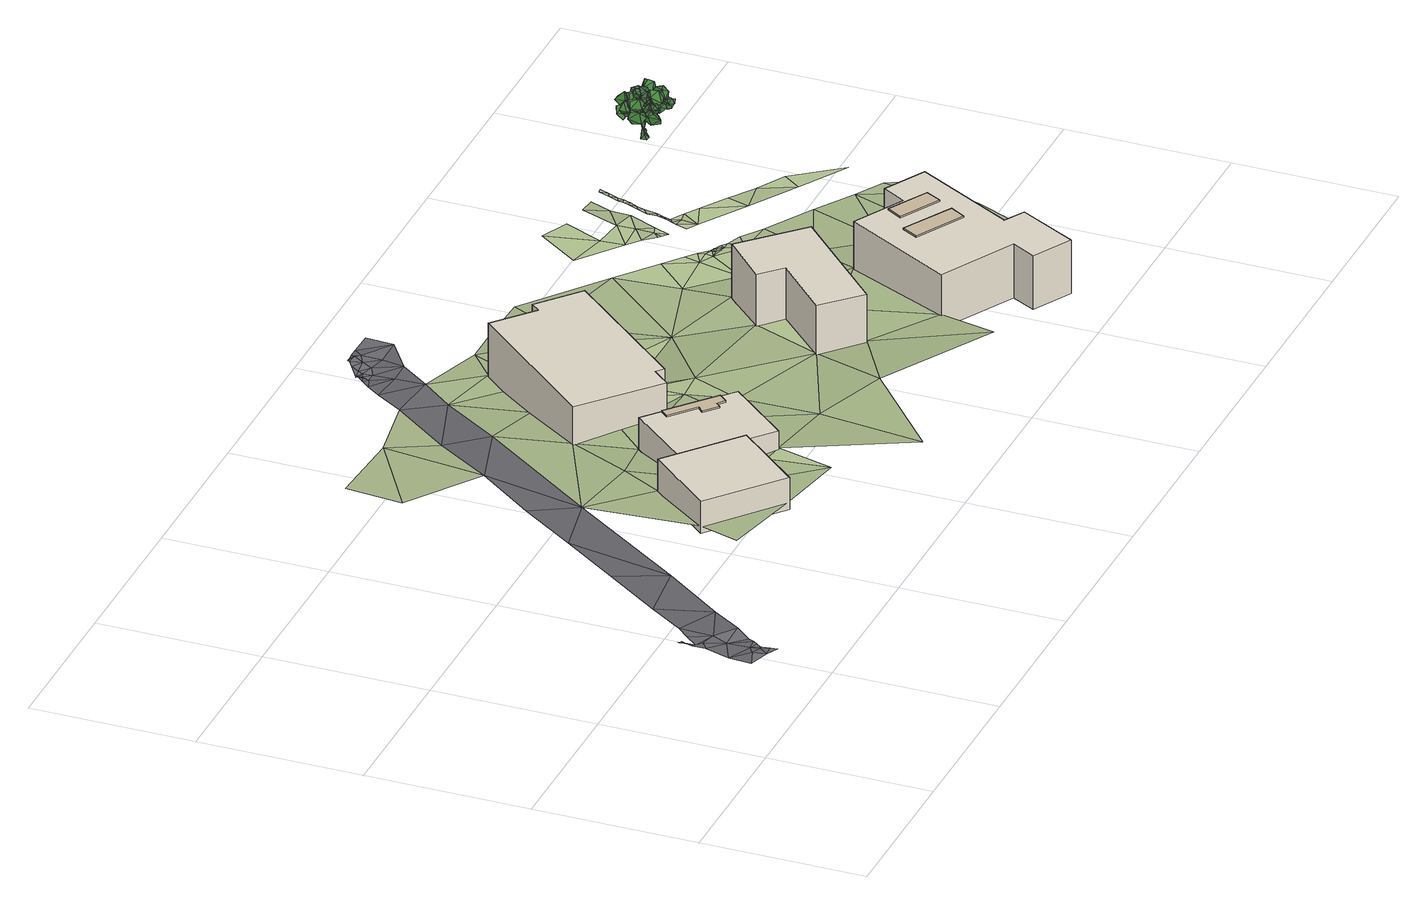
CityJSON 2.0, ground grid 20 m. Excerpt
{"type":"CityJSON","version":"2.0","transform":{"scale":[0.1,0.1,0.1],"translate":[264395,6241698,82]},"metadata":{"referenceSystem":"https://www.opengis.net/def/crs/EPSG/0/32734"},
"CityObjects":{
"building1":{"type":"Building","attributes":{"address":"13 Beatty Road University Estate Cape Town","building":"house","building:levels":1,"building_height":4.1,"roof_height":94.1,"ground_height":89.4,"plus_code":"4FRW3F62+GGM"},"geometry":[{"type":"Solid","lod":"1","boundaries":[[[[0,1,2,3]],[[1,4,5,2]],[[4,6,7,5]],[[6,0,3,7]],[[3,2,5,7]],[[6,4,1,0]]]]}]},
"building2":{"type":"Building","attributes":{"address":"11 Beatty Road University Estate Cape Town","building":"house","building:levels":1,"building_height":4.1,"roof_height":93,"ground_height":87.8,"plus_code":"4FRW3F62+HH3"},"children":["building2-1"],"geometry":[{"type":"Solid","lod":"1","boundaries":[[[[8,9,10,11]],[[9,12,13,10]],[[12,14,15,13]],[[14,8,11,15]],[[11,10,13,15]],[[14,12,9,8]]]]}]},
"building2-1":{"type":"BuildingInstallation","parents":["building2"],"geometry":[{"type":"Solid","lod":"1","boundaries":[[[[16,17,18,19]],[[17,20,21,18]],[[20,22,23,21]],[[22,24,25,23]],[[24,26,27,25]],[[26,28,29,27]],[[28,30,31,29]],[[30,16,19,31]],[[19,18,21,23,25,27,29,31]],[[30,28,26,24,22,20,17,16]]]]}]},
"building3":{"type":"Building","attributes":{"address":"20 Rhodes Avenue University Estate Cape Town","building":"house","building:levels":2,"building_height":6.9,"roof_height":92.8,"ground_height":85.2,"plus_code":"4FRW3F62+JJF"},"geometry":[{"type":"Solid","lod":"1","boundaries":[[[[32,33,34,35]],[[33,36,37,34]],[[36,38,39,37]],[[38,40,41,39]],[[40,42,43,41]],[[42,44,45,43]],[[44,46,47,45]],[[46,32,35,47]],[[35,34,37,39,41,43,45,47]],[[46,44,42,40,38,36,33,32]]]]}]},
"building4":{"type":"Building","attributes":{"address":"30 Rhodes Avenue University Estate Cape Town","building":"house","building:levels":2,"building_height":6.9,"roof_height":92.6,"ground_height":84.9,"plus_code":"4FRW3F62+HP4"},"geometry":[{"type":"Solid","lod":"1","boundaries":[[[[48,49,50,51]],[[49,52,53,50]],[[52,54,55,53]],[[54,56,57,55]],[[56,58,59,57]],[[58,48,51,59]],[[51,50,53,55,57,59]],[[58,56,54,52,49,48]]]]}]},
"building5":{"type":"Building","attributes":{"address":"32 Rhodes Avenue University Estate Cape Town","building":"house","building:levels":2,"building_height":6.9,"roof_height":92.8,"ground_height":84.8,"plus_code":"4FRW3F62+GQG"},"children":["building5-1","building5-2"],"geometry":[{"type":"Solid","lod":"1","boundaries":[[[[60,61,62,63]],[[61,64,65,62]],[[64,66,67,65]],[[66,68,69,67]],[[68,70,71,69]],[[70,72,73,71]],[[72,74,75,73]],[[74,76,77,75]],[[76,78,79,77]],[[78,60,63,79]],[[63,62,65,67,69,71,73,75,77,79]],[[78,76,74,72,70,68,66,64,61,60]]]]}]},
"building5-1":{"type":"BuildingInstallation","parents":["building5"],"geometry":[{"type":"Solid","lod":"1","boundaries":[[[[80,81,82,83]],[[81,84,85,82]],[[84,86,87,85]],[[86,80,83,87]],[[83,82,85,87]],[[86,84,81,80]]]]}]},
"building5-2":{"type":"BuildingInstallation","parents":["building5"],"geometry":[{"type":"Solid","lod":"1","boundaries":[[[[88,89,90,91]],[[89,92,93,90]],[[92,94,95,93]],[[94,88,91,95]],[[91,90,93,95]],[[94,92,89,88]]]]}]},
"tree1":{"type":"SolitaryVegetationObject","attributes":{"type":"broadleaf","group":"standard","width":0.9,"height":2.3,"footprint":[264516.14,6241760.47],"ground_height":82.63},"geometry":[{"type":"MultiSurface","lod":"2","boundaries":[[[96,97,98]],[[99,100,101]],[[96,102,103]],[[104,105,102]],[[105,106,107]],[[99,108,109]],[[98,104,96]],[[110,111,104]],[[111,112,106]],[[113,114,115]],[[98,116,110]],[[116,117,110]],[[118,112,117]],[[119,120,121]],[[103,116,97]],[[118,122,105]],[[105,119,118]],[[107,123,119]],[[124,125,126]],[[121,127,128]],[[129,130,131]],[[101,132,133]],[[134,135,136]],[[130,137,131]],[[124,134,130]],[[127,137,125]],[[137,138,125]],[[125,135,126]],[[137,136,139]],[[136,140,139]],[[135,141,136]],[[142,143,144]],[[107,142,145]],[[107,108,99]],[[106,109,142]],[[146,147,148]],[[145,144,149]],[[108,149,146]],[[108,143,109]],[[146,150,143]],[[143,151,144]],[[149,151,147]],[[147,152,153]],[[147,153,148]],[[148,152,150]],[[154,155,156]],[[115,157,158]],[[159,157,154]],[[113,154,160]],[[106,113,128]],[[106,158,159]],[[112,115,158]],[[128,115,121]],[[156,161,162]],[[160,163,114]],[[114,155,157]],[[160,156,164]],[[162,165,166]],[[164,167,163]],[[155,167,161]],[[156,168,164]],[[165,169,166]],[[168,170,167]],[[167,165,161]],[[168,166,169]],[[171,172,173]],[[118,173,172]],[[105,171,102]],[[116,171,173]],[[174,175,176]],[[129,177,178]],[[129,124,130]],[[179,128,127]],[[129,132,180]],[[178,174,176]],[[123,133,174]],[[181,182,183]],[[174,184,185]],[[176,181,132]],[[133,181,184]],[[181,186,184]],[[185,186,182]],[[178,120,123]],[[178,177,120]],[[177,121,120]],[[101,179,180]],[[101,100,179]],[[100,128,179]],[[96,103,97]],[[96,104,102]],[[104,111,105]],[[105,111,106]],[[109,128,100]],[[100,99,109]],[[98,110,104]],[[110,117,111]],[[111,117,112]],[[113,160,114]],[[98,97,116]],[[116,118,117]],[[118,119,112]],[[121,112,119]],[[119,123,120]],[[103,102,116]],[[118,172,122]],[[105,107,119]],[[107,99,123]],[[124,127,125]],[[121,131,127]],[[131,121,177]],[[177,129,131]],[[133,99,101]],[[101,180,132]],[[134,126,135]],[[130,134,137]],[[124,126,134]],[[127,131,137]],[[135,138,140]],[[137,139,138]],[[125,138,135]],[[137,134,136]],[[136,141,140]],[[135,140,141]],[[138,139,140]],[[142,109,143]],[[107,106,142]],[[107,145,108]],[[106,128,109]],[[146,149,147]],[[145,142,144]],[[108,145,149]],[[108,146,143]],[[151,150,152]],[[146,148,150]],[[143,150,151]],[[149,144,151]],[[147,151,152]],[[148,153,152]],[[154,157,155]],[[115,114,157]],[[159,158,157]],[[113,159,154]],[[106,159,113]],[[106,112,158]],[[112,121,115]],[[128,113,115]],[[156,155,161]],[[160,164,163]],[[114,163,155]],[[160,154,156]],[[162,161,165]],[[164,168,167]],[[155,163,167]],[[156,162,168]],[[165,170,169]],[[168,169,170]],[[167,170,165]],[[168,162,166]],[[171,122,172]],[[118,116,173]],[[105,122,171]],[[116,102,171]],[[174,185,175]],[[129,180,124]],[[124,180,127]],[[180,179,127]],[[129,176,132]],[[176,129,178]],[[178,123,174]],[[123,99,133]],[[181,175,182]],[[174,133,184]],[[176,175,181]],[[133,132,181]],[[182,186,183]],[[181,183,186]],[[175,185,182]],[[185,184,186]],[[187,188,189]],[[190,191,192]],[[193,194,195]],[[187,189,195]],[[196,197,198]],[[199,200,201]],[[202,203,204]],[[196,198,204]],[[205,206,207]],[[208,209,210]],[[211,212,213]],[[205,207,213]],[[214,215,216]],[[217,218,219]],[[220,221,222]],[[214,216,222]],[[223,224,225]],[[226,227,228]],[[229,230,231]],[[223,225,231]],[[232,233,234]],[[235,236,237]],[[238,239,240]],[[232,234,240]],[[241,242,243]],[[244,245,246]],[[247,248,249]],[[241,243,249]],[[250,251,252]],[[253,254,255]],[[256,257,258]],[[250,252,258]],[[259,260,261]],[[262,263,264]],[[265,266,267]],[[259,261,267]],[[268,269,270]],[[271,272,273]],[[274,275,276]],[[268,270,276]],[[277,278,279]],[[280,281,282]],[[283,284,285]],[[277,279,285]],[[286,287,288]],[[289,290,291]],[[292,293,294]],[[286,288,294]],[[295,296,297]],[[298,299,300]],[[301,302,303]],[[295,297,303]],[[304,305,306]],[[307,308,309]],[[310,311,312]],[[304,306,312]],[[313,314,315]],[[316,317,318]],[[319,320,321]],[[313,315,321]],[[322,323,324]],[[325,326,327]],[[328,329,330]],[[322,324,330]],[[331,332,333]],[[334,335,336]],[[337,338,339]],[[331,333,339]],[[340,341,342]],[[343,344,345]],[[346,347,348]],[[340,342,348]],[[349,350,351]],[[352,353,354]],[[355,356,357]],[[349,351,357]],[[358,359,360]],[[361,362,363]],[[364,365,366]],[[358,360,366]],[[367,368,369]],[[370,371,372]],[[373,374,375]],[[367,369,375]],[[376,377,378]],[[379,380,381]],[[382,383,384]],[[376,378,384]],[[385,386,387]],[[388,389,390]],[[391,392,393]],[[385,387,393]],[[394,395,396]],[[397,398,399]],[[400,401,402]],[[394,396,402]],[[403,404,405]],[[406,407,408]],[[409,410,411]],[[403,405,411]],[[412,413,414]],[[415,416,417]],[[418,419,420]],[[412,414,420]],[[421,422,423]],[[424,425,426]],[[427,428,429]],[[421,423,429]],[[430,431,432]],[[433,434,435]],[[436,437,438]],[[430,432,438]],[[439,440,441]],[[442,443,444]],[[445,446,447]],[[439,441,447]],[[448,449,450]],[[451,452,453]],[[454,455,456]],[[448,450,456]],[[457,458,459]],[[460,461,462]],[[463,464,465]],[[457,459,465]],[[466,467,468]],[[469,470,471]],[[472,473,474]],[[466,468,474]],[[475,476,477]],[[478,479,480]],[[481,482,483]],[[475,477,483]],[[484,485,486]],[[244,487,488]],[[489,490,491]],[[484,486,491]],[[492,493,494]],[[495,496,497]],[[498,499,500]],[[492,494,500]],[[501,502,503]],[[504,505,506]],[[507,508,509]],[[501,503,509]],[[509,506,507]],[[509,503,506]],[[503,504,506]],[[509,502,501]],[[509,508,502]],[[508,510,502]],[[506,508,507]],[[506,505,508]],[[505,510,508]],[[503,505,504]],[[503,502,505]],[[502,510,505]],[[500,497,498]],[[500,494,497]],[[494,495,497]],[[500,493,492]],[[500,499,493]],[[499,511,493]],[[497,499,498]],[[497,496,499]],[[496,511,499]],[[494,496,495]],[[494,493,496]],[[493,511,496]],[[491,488,489]],[[491,486,488]],[[486,244,488]],[[491,485,484]],[[491,490,485]],[[490,512,485]],[[488,490,489]],[[488,487,490]],[[487,512,490]],[[486,487,244]],[[486,485,487]],[[485,512,487]],[[483,480,481]],[[483,477,480]],[[477,478,480]],[[483,476,475]],[[483,482,476]],[[482,513,476]],[[480,482,481]],[[480,479,482]],[[479,513,482]],[[477,479,478]],[[477,476,479]],[[476,513,479]],[[474,471,472]],[[474,468,471]],[[468,469,471]],[[474,467,466]],[[474,473,467]],[[473,514,467]],[[471,473,472]],[[471,470,473]],[[470,514,473]],[[468,470,469]],[[468,467,470]],[[467,514,470]],[[465,462,463]],[[465,459,462]],[[459,460,462]],[[465,458,457]],[[465,464,458]],[[464,515,458]],[[462,464,463]],[[462,461,464]],[[461,515,464]],[[459,461,460]],[[459,458,461]],[[458,515,461]],[[456,453,454]],[[456,450,453]],[[450,451,453]],[[456,449,448]],[[456,455,449]],[[455,516,449]],[[453,455,454]],[[453,452,455]],[[452,516,455]],[[450,452,451]],[[450,449,452]],[[449,516,452]],[[447,444,445]],[[447,441,444]],[[441,442,444]],[[447,440,439]],[[447,446,440]],[[446,517,440]],[[444,446,445]],[[444,443,446]],[[443,517,446]],[[441,443,442]],[[441,440,443]],[[440,517,443]],[[438,435,436]],[[438,432,435]],[[432,433,435]],[[438,431,430]],[[438,437,431]],[[437,518,431]],[[435,437,436]],[[435,434,437]],[[434,518,437]],[[432,434,433]],[[432,431,434]],[[431,518,434]],[[429,426,427]],[[429,423,426]],[[423,424,426]],[[429,422,421]],[[429,428,422]],[[428,519,422]],[[426,428,427]],[[426,425,428]],[[425,519,428]],[[423,425,424]],[[423,422,425]],[[422,519,425]],[[420,417,418]],[[420,414,417]],[[414,415,417]],[[420,413,412]],[[420,419,413]],[[419,520,413]],[[417,419,418]],[[417,416,419]],[[416,520,419]],[[414,416,415]],[[414,413,416]],[[413,520,416]],[[411,408,409]],[[411,405,408]],[[405,406,408]],[[411,404,403]],[[411,410,404]],[[410,521,404]],[[408,410,409]],[[408,407,410]],[[407,521,410]],[[405,407,406]],[[405,404,407]],[[404,521,407]],[[402,399,400]],[[402,396,399]],[[396,397,399]],[[402,395,394]],[[402,401,395]],[[401,522,395]],[[399,401,400]],[[399,398,401]],[[398,522,401]],[[396,398,397]],[[396,395,398]],[[395,522,398]],[[393,390,391]],[[393,387,390]],[[387,388,390]],[[393,386,385]],[[393,392,386]],[[392,523,386]],[[390,392,391]],[[390,389,392]],[[389,523,392]],[[387,389,388]],[[387,386,389]],[[386,523,389]],[[384,381,382]],[[384,378,381]],[[378,379,381]],[[384,377,376]],[[384,383,377]],[[383,524,377]],[[381,383,382]],[[381,380,383]],[[380,524,383]],[[378,380,379]],[[378,377,380]],[[377,524,380]],[[375,372,373]],[[375,369,372]],[[369,370,372]],[[375,368,367]],[[375,374,368]],[[374,525,368]],[[372,374,373]],[[372,371,374]],[[371,525,374]],[[369,371,370]],[[369,368,371]],[[368,525,371]],[[366,363,364]],[[366,360,363]],[[360,361,363]],[[366,359,358]],[[366,365,359]],[[365,526,359]],[[363,365,364]],[[363,362,365]],[[362,526,365]],[[360,362,361]],[[360,359,362]],[[359,526,362]],[[357,354,355]],[[357,351,354]],[[351,352,354]],[[357,350,349]],[[357,356,350]],[[356,527,350]],[[354,356,355]],[[354,353,356]],[[353,527,356]],[[351,353,352]],[[351,350,353]],[[350,527,353]],[[348,345,346]],[[348,342,345]],[[342,343,345]],[[348,341,340]],[[348,347,341]],[[347,528,341]],[[345,347,346]],[[345,344,347]],[[344,528,347]],[[342,344,343]],[[342,341,344]],[[341,528,344]],[[339,336,337]],[[339,333,336]],[[333,334,336]],[[339,332,331]],[[339,338,332]],[[338,529,332]],[[336,338,337]],[[336,335,338]],[[335,529,338]],[[333,335,334]],[[333,332,335]],[[332,529,335]],[[330,327,328]],[[330,324,327]],[[324,325,327]],[[330,323,322]],[[330,329,323]],[[329,530,323]],[[327,329,328]],[[327,326,329]],[[326,530,329]],[[324,326,325]],[[324,323,326]],[[323,530,326]],[[321,318,319]],[[321,315,318]],[[315,316,318]],[[321,314,313]],[[321,320,314]],[[320,531,314]],[[318,320,319]],[[318,317,320]],[[317,531,320]],[[315,317,316]],[[315,314,317]],[[314,531,317]],[[312,309,310]],[[312,306,309]],[[306,307,309]],[[312,305,304]],[[312,311,305]],[[311,532,305]],[[309,311,310]],[[309,308,311]],[[308,532,311]],[[306,308,307]],[[306,305,308]],[[305,532,308]],[[303,300,301]],[[303,297,300]],[[297,298,300]],[[303,296,295]],[[303,302,296]],[[302,533,296]],[[300,302,301]],[[300,299,302]],[[299,533,302]],[[297,299,298]],[[297,296,299]],[[296,533,299]],[[294,291,292]],[[294,288,291]],[[288,289,291]],[[294,287,286]],[[294,293,287]],[[293,534,287]],[[291,293,292]],[[291,290,293]],[[290,534,293]],[[288,290,289]],[[288,287,290]],[[287,534,290]],[[285,282,283]],[[285,279,282]],[[279,280,282]],[[285,278,277]],[[285,284,278]],[[284,535,278]],[[282,284,283]],[[282,281,284]],[[281,535,284]],[[279,281,280]],[[279,278,281]],[[278,535,281]],[[276,273,274]],[[276,270,273]],[[270,271,273]],[[276,269,268]],[[276,275,269]],[[275,536,269]],[[273,275,274]],[[273,272,275]],[[272,536,275]],[[270,272,271]],[[270,269,272]],[[269,536,272]],[[267,264,265]],[[267,261,264]],[[261,262,264]],[[267,260,259]],[[267,266,260]],[[266,537,260]],[[264,266,265]],[[264,263,266]],[[263,537,266]],[[261,263,262]],[[261,260,263]],[[260,537,263]],[[258,255,256]],[[258,252,255]],[[252,253,255]],[[258,251,250]],[[258,257,251]],[[257,538,251]],[[255,257,256]],[[255,254,257]],[[254,538,257]],[[252,254,253]],[[252,251,254]],[[251,538,254]],[[249,246,247]],[[249,243,246]],[[243,244,246]],[[249,242,241]],[[249,248,242]],[[248,539,242]],[[246,248,247]],[[246,245,248]],[[245,539,248]],[[243,245,244]],[[243,242,245]],[[242,539,245]],[[240,237,238]],[[240,234,237]],[[234,235,237]],[[240,233,232]],[[240,239,233]],[[239,540,233]],[[237,239,238]],[[237,236,239]],[[236,540,239]],[[234,236,235]],[[234,233,236]],[[233,540,236]],[[231,228,229]],[[231,225,228]],[[225,226,228]],[[231,224,223]],[[231,230,224]],[[230,541,224]],[[228,230,229]],[[228,227,230]],[[227,541,230]],[[225,227,226]],[[225,224,227]],[[224,541,227]],[[222,219,220]],[[222,216,219]],[[216,217,219]],[[222,215,214]],[[222,221,215]],[[221,542,215]],[[219,221,220]],[[219,218,221]],[[218,542,221]],[[216,218,217]],[[216,215,218]],[[215,542,218]],[[213,210,211]],[[213,207,210]],[[207,208,210]],[[213,206,205]],[[213,212,206]],[[212,543,206]],[[210,212,211]],[[210,209,212]],[[209,543,212]],[[207,209,208]],[[207,206,209]],[[206,543,209]],[[204,201,202]],[[204,198,201]],[[198,199,201]],[[204,197,196]],[[204,203,197]],[[203,544,197]],[[201,203,202]],[[201,200,203]],[[200,544,203]],[[198,200,199]],[[198,197,200]],[[197,544,200]],[[195,192,193]],[[195,189,192]],[[189,190,192]],[[195,188,187]],[[195,194,188]],[[194,545,188]],[[192,194,193]],[[192,191,194]],[[191,545,194]],[[189,191,190]],[[189,188,191]],[[188,545,191]]]}]},
"terrain1":{"type":"TINRelief","geometry":[{"type":"CompositeSurface","lod":"1","boundaries":[[[546,547,548]],[[0,549,547]],[[549,0,550]],[[546,551,552]],[[553,0,554]],[[550,0,553]],[[553,554,555]],[[556,557,558]],[[559,549,550]],[[560,555,554]],[[561,552,551]],[[561,560,552]],[[556,558,562]],[[555,560,563]],[[553,8,550]],[[561,563,560]],[[561,551,564]],[[559,565,549]],[[561,564,563]],[[559,550,8]],[[556,562,566]],[[559,8,567]],[[8,568,567]],[[569,570,564]],[[556,566,571]],[[568,8,572]],[[573,565,559]],[[564,570,572]],[[573,574,565]],[[572,575,568]],[[568,576,577]],[[570,578,572]],[[568,575,576]],[[569,579,570]],[[578,575,572]],[[580,576,575]],[[574,573,581]],[[580,575,582]],[[583,575,578]],[[575,583,582]],[[584,582,583]],[[574,581,585]],[[574,585,586]],[[578,570,587]],[[587,583,578]],[[570,579,587]],[[585,588,586]],[[589,584,583]],[[588,585,590]],[[590,591,592]],[[593,590,592]],[[594,592,591]],[[590,593,588]],[[595,584,589]],[[593,592,594]],[[596,593,594]],[[597,587,579]],[[598,583,587]],[[599,597,579]],[[583,598,589]],[[593,600,588]],[[601,595,589]],[[593,596,602]],[[601,602,596]],[[593,602,600]],[[601,589,602]],[[603,597,599]],[[587,604,598]],[[605,600,602]],[[597,603,606]],[[607,589,598]],[[608,602,589]],[[589,607,609]],[[602,608,605]],[[608,589,609]],[[606,603,610]],[[610,49,606]],[[607,611,609]],[[607,49,611]],[[612,608,609]],[[613,609,611]],[[613,612,609]],[[614,611,49]],[[49,610,614]],[[613,611,615]],[[612,613,616]],[[617,618,619]],[[620,615,611]],[[616,613,621]],[[622,613,615]],[[620,611,614]],[[623,610,624]],[[613,622,621]],[[610,623,614]],[[615,625,622]],[[626,627,628]],[[615,629,625]],[[622,630,621]],[[631,629,615]],[[630,622,625]],[[632,627,626]],[[615,620,631]],[[629,633,625]],[[634,630,625]],[[625,633,634]],[[633,629,635]],[[631,635,629]],[[633,635,636]],[[637,636,635]],[[631,638,635]],[[637,635,638]],[[639,638,631]],[[620,640,631]],[[641,619,642]],[[640,639,631]],[[643,640,620]],[[644,628,645]],[[646,626,628]],[[620,614,647]],[[626,648,632]],[[649,650,645]],[[649,651,650]],[[644,646,628]],[[643,620,647]],[[650,644,645]],[[652,650,651]],[[652,653,650]],[[614,623,654]],[[653,644,650]],[[654,647,614]],[[641,642,655]],[[656,644,653]],[[656,646,644]],[[657,658,659]],[[659,658,660]],[[641,655,60]],[[659,660,661]],[[662,663,661]],[[660,662,661]],[[656,664,646]],[[665,663,662]],[[658,666,660]],[[663,665,667]],[[623,60,668]],[[664,669,646]],[[666,662,660]],[[667,665,670]],[[658,671,666]],[[670,672,667]],[[623,668,654]],[[672,670,673]],[[671,658,674]],[[673,675,672]],[[669,664,676]],[[675,673,677]],[[677,678,675]],[[678,677,679]],[[655,680,60]],[[679,681,678]],[[671,674,682]],[[681,679,683]],[[683,684,681]],[[684,683,685]],[[668,60,680]],[[685,686,684]],[[686,685,687]],[[687,688,686]],[[682,674,689]],[[688,687,690]],[[655,691,680]],[[692,689,674]],[[668,680,693]],[[680,691,694]],[[689,692,695]],[[696,693,680]],[[697,695,692]]]}]},
"road1":{"type":"Road","attributes":{"highway":"residential","name":"Beatty Road","surface":"asphalt","lanes":2,"width":5.5},"geometry":[{"type":"MultiSurface","lod":"1","boundaries":[[[698,699,700]],[[699,698,701]],[[701,702,699]],[[702,701,703]],[[701,698,704]],[[705,706,707]],[[708,709,710]],[[565,566,562]],[[565,574,566]],[[711,712,549]],[[713,714,715]],[[716,715,714]],[[717,718,719]],[[720,715,721]],[[713,715,720]],[[722,723,719]],[[724,717,725]],[[724,718,717]],[[706,549,712]],[[549,562,711]],[[562,549,565]],[[726,727,728]],[[703,729,702]],[[730,731,729]],[[729,703,730]],[[732,705,733]],[[731,730,734]],[[735,731,734]],[[709,736,737]],[[710,738,708]],[[704,733,739]],[[705,732,706]],[[704,739,701]],[[732,733,704]],[[714,713,740]],[[721,715,741]],[[715,716,741]],[[721,742,743]],[[727,744,745]],[[746,747,743]],[[748,749,750]],[[749,751,752]],[[748,753,751]],[[754,744,726]],[[724,725,755]],[[742,756,746]],[[726,716,757]],[[586,571,574]],[[748,708,738]],[[748,751,749]],[[742,721,741]],[[728,756,741]],[[714,740,757]],[[753,748,738]],[[708,758,736]],[[754,726,757]],[[742,741,756]],[[727,745,586]],[[716,728,741]],[[740,754,757]],[[728,716,726]],[[746,759,718]],[[719,718,722]],[[755,747,724]],[[724,747,746]],[[714,757,716]],[[718,724,746]],[[728,760,756]],[[718,759,722]],[[749,698,700]],[[698,749,704]],[[742,746,743]],[[759,746,756]],[[708,736,709]],[[749,700,750]],[[708,748,758]],[[566,574,571]],[[750,761,758]],[[762,749,752]],[[749,762,704]],[[762,732,704]],[[756,760,759]],[[760,722,759]],[[761,736,758]],[[750,758,748]],[[571,586,745]],[[727,760,728]],[[744,727,726]],[[586,760,727]],[[706,712,707]]]}]}
},
"vertices":[
[392,284,74],[323,205,74],[323,205,115],[392,284,115],[408,133,74],[408,133,115],[477,212,74],[477,212,115],
[494,347,58],[430,273,58],[430,273,99],[494,347,99],[524,192,58],[524,192,99],[588,266,58],[588,266,99],
[513,327,100],[505,318,100],[505,318,102],[513,327,102],[535,292,100],[535,292,102],[529,285,100],[529,285,102],[545,271,100],[545,271,102],[550,276,100],[550,276,102],[559,269,100],[559,269,102],[568,279,100],[568,279,102],
[621,577,32],[485,422,32],[485,422,101],[621,577,101],[573,345,32],[573,345,101],[591,366,32],[591,366,101],[600,358,32],[600,358,101],[727,504,32],[727,504,101],[677,547,32],[677,547,101],[668,536,32],[668,536,101],
[839,212,29],[954,324,29],[954,324,98],[839,212,98],[886,392,29],[886,392,98],[835,342,29],[835,342,98],[860,317,29],[860,317,98],[796,255,29],[796,255,98],
[1114,252,28],[1063,280,28],[1063,280,97],[1114,252,97],[1047,251,28],[1047,251,97],[984,285,28],[984,285,97],[911,152,28],[911,152,97],[1003,102,28],[1003,102,97],[987,72,28],[987,72,97],[1035,46,28],[1035,46,97],[1073,117,28],[1073,117,97],[1048,131,28],[1048,131,97],
[1019,258,98],[1008,239,98],[1008,239,100],[1019,258,100],[1058,212,98],[1058,212,100],[1068,231,98],[1068,231,100],
[986,227,98],[975,207,98],[975,207,100],[986,227,100],[1035,174,98],[1035,174,100],[1046,193,98],[1046,193,100],
[1215,628,6],[1208,621,6],[1208,628,6],[1213,624,31],[1212,626,31],[1213,624,32],[1214,624,12],[1215,621,6],[1213,629,12],[1213,626,18],[1212,627,27],[1213,624,27],[1219,627,32],[1219,628,31],[1209,628,12],[1212,628,18],[1209,627,24],[1211,630,30],[1209,635,34],[1210,630,29],[1210,624,12],[1210,627,18],[1210,625,19],[1211,624,24],[1210,624,30],[1210,625,30],[1212,624,18],[1211,623,30],[1208,625,38],[1202,626,46],[1202,625,47],[1207,626,38],[1211,626,30],[1210,623,32],[1207,623,38],[1206,625,37],[1216,619,34],[1216,619,32],[1202,624,46],[1191,625,45],[1191,624,44],[1201,625,45],[1191,625,44],[1191,625,43],[1186,625,48],[1186,624,48],[1220,629,30],[1223,628,36],[1224,629,36],[1220,627,30],[1223,628,37],[1223,626,42],[1221,626,43],[1224,628,36],[1221,627,43],[1222,627,42],[1227,628,47],[1227,627,47],[1211,636,32],[1209,640,32],[1211,641,32],[1209,636,32],[1210,631,27],[1212,631,28],[1211,635,34],[1209,644,31],[1211,644,31],[1209,641,34],[1210,641,34],[1209,649,33],[1210,649,33],[1209,644,32],[1210,644,32],[1210,649,34],[1209,648,34],[1212,623,16],[1211,623,18],[1210,622,17],[1215,618,32],[1218,613,37],[1214,618,33],[1210,624,31],[1211,623,31],[1212,625,32],[1212,624,33],[1219,614,37],[1220,610,42],[1220,611,43],[1220,613,36],[1219,612,36],[1221,611,42],[1236,630,51],[1232,623,58],[1237,626,44],[1232,621,39],[1229,614,46],[1226,627,38],[1222,631,44],[1218,624,51],[1229,634,48],[1192,630,48],[1194,619,50],[1187,631,42],[1180,627,41],[1181,617,42],[1177,631,48],[1180,629,55],[1180,619,57],[1187,632,54],[1201,613,51],[1205,606,43],[1195,618,47],[1189,615,43],[1192,609,36],[1186,611,50],[1189,605,53],[1192,598,46],[1196,609,56],[1223,607,71],[1224,617,67],[1215,605,71],[1209,605,65],[1210,615,61],[1213,600,60],[1221,601,57],[1222,611,53],[1224,601,64],[1208,601,65],[1207,606,74],[1200,599,62],[1194,605,61],[1193,610,71],[1198,610,56],[1205,613,58],[1205,619,67],[1209,607,59],[1223,616,40],[1216,613,42],[1225,618,46],[1227,614,50],[1220,610,52],[1230,611,47],[1228,608,42],[1222,604,44],[1227,612,39],[1230,630,60],[1236,626,61],[1230,631,54],[1230,628,50],[1237,624,51],[1226,624,51],[1225,621,56],[1232,617,58],[1225,626,60],[1195,629,48],[1187,636,50],[1199,631,42],[1203,638,41],[1196,646,42],[1207,638,48],[1205,637,55],[1197,644,57],[1201,630,54],[1202,650,48],[1208,659,50],[1205,646,42],[1212,644,41],[1219,652,42],[1213,640,48],[1211,642,55],[1218,651,57],[1204,645,54],[1224,628,53],[1214,632,54],[1227,632,46],[1228,640,46],[1218,645,47],[1232,642,52],[1230,640,60],[1220,644,62],[1229,632,58],[1213,647,57],[1221,639,58],[1209,644,50],[1205,637,49],[1212,629,51],[1200,638,56],[1203,639,64],[1210,631,66],[1208,646,62],[1199,640,56],[1207,633,57],[1195,638,50],[1191,631,49],[1198,623,50],[1186,632,56],[1189,633,63],[1196,625,65],[1193,639,62],[1223,625,75],[1214,627,70],[1226,619,72],[1228,618,64],[1219,619,59],[1232,624,63],[1230,632,65],[1222,634,59],[1228,631,72],[1207,657,43],[1198,653,38],[1211,650,46],[1212,643,43],[1204,640,39],[1217,646,37],[1215,652,32],[1206,648,27],[1213,657,37],[1206,627,70],[1211,631,71],[1205,627,65],[1209,626,61],[1214,630,62],[1210,621,63],[1212,620,67],[1217,624,69],[1208,622,70],[1212,625,52],[1217,629,53],[1211,625,47],[1215,624,43],[1220,628,44],[1216,620,45],[1218,618,49],[1223,622,51],[1214,620,52],[1202,635,51],[1207,639,53],[1201,635,46],[1205,634,43],[1210,638,44],[1206,629,44],[1208,628,49],[1213,632,50],[1204,630,52],[1201,640,42],[1207,641,45],[1199,644,41],[1201,647,38],[1207,649,40],[1202,644,34],[1205,640,34],[1211,641,37],[1202,638,38],[1204,627,66],[1210,627,68],[1202,631,67],[1204,636,66],[1210,636,68],[1204,635,61],[1207,631,58],[1213,631,60],[1205,627,61],[1204,606,55],[1210,606,58],[1202,610,56],[1204,615,55],[1210,615,58],[1204,614,50],[1207,610,48],[1213,610,50],[1205,607,50],[1204,615,60],[1210,615,63],[1202,620,61],[1204,624,60],[1210,625,63],[1204,624,55],[1207,620,53],[1213,620,55],[1205,616,55],[1197,605,53],[1198,600,58],[1201,608,54],[1206,607,55],[1207,603,60],[1207,605,50],[1205,601,49],[1205,596,54],[1200,602,49],[1221,628,58],[1222,624,63],[1225,632,59],[1230,631,60],[1230,627,65],[1231,629,56],[1228,624,54],[1229,620,59],[1224,626,54],[1199,622,61],[1200,618,66],[1203,626,62],[1208,625,63],[1209,621,68],[1209,623,59],[1206,618,57],[1207,614,62],[1202,620,57],[1203,621,44],[1204,617,49],[1207,625,45],[1212,624,45],[1213,620,50],[1213,622,41],[1210,617,39],[1211,613,44],[1206,619,40],[1212,616,53],[1213,612,58],[1216,620,54],[1221,619,54],[1222,615,59],[1222,616,50],[1220,612,48],[1220,608,53],[1215,614,49],[1200,638,43],[1200,633,48],[1204,641,44],[1209,641,45],[1209,636,50],[1209,638,40],[1207,634,39],[1208,629,44],[1202,636,39],[1223,612,49],[1229,609,47],[1219,610,46],[1218,606,44],[1224,603,42],[1217,604,49],[1220,604,53],[1226,601,51],[1221,609,53],[1221,606,55],[1222,602,57],[1224,608,54],[1227,607,52],[1229,603,54],[1225,606,49],[1222,603,49],[1223,599,51],[1220,605,52],[1221,604,49],[1222,599,51],[1224,606,48],[1227,605,45],[1229,600,47],[1225,604,42],[1222,601,42],[1223,597,44],[1220,603,45],[1216,599,58],[1218,595,60],[1219,601,57],[1222,600,54],[1224,596,56],[1220,599,51],[1217,597,51],[1219,592,53],[1215,598,54],[1208,607,57],[1203,605,59],[1207,610,53],[1204,613,53],[1199,611,55],[1206,616,56],[1207,614,60],[1202,612,62],[1209,611,59],[1199,602,54],[1195,600,57],[1197,604,50],[1194,607,50],[1189,606,54],[1196,610,52],[1198,609,56],[1194,608,60],[1201,606,55],[1235,623,46],[1240,626,47],[1232,624,49],[1235,632,51],[1229,629,45],[1231,628,42],[1236,632,42],[1233,624,42],[1231,620,44],[1234,623,40],[1230,623,48],[1229,627,48],[1232,630,44],[1225,626,46],[1224,624,42],[1227,627,38],[1226,621,43],[1193,601,63],[1193,601,58],[1196,605,64],[1196,609,63],[1196,608,57],[1192,610,64],[1188,608,63],[1188,607,57],[1190,604,65],[1192,605,54],[1233,628,38],[1239,632,47],[1190,604,59],[1199,608,60],[1221,592,58],[1226,596,48],[1226,599,55],[1229,603,45],[1206,630,50],[1219,609,60],[1210,614,51],[1205,615,68],[1227,621,65],[1204,597,60],[1215,620,61],[1215,611,57],[1215,631,67],[1212,645,42],[1213,639,50],[1223,629,50],[1217,631,68],[1198,645,32],[1213,628,59],[1204,622,58],[1218,629,59],[1212,643,55],[1218,659,50],[1189,646,50],[1239,620,57],[1216,607,47],[1201,614,76],[1219,620,58],[1198,600,37],[1185,612,50],[1224,616,56],
[408,133,85],[323,205,84],[300,153,89],[338,353,67],[429,338,68],[503,121,79],[450,182,79],[430,273,74],[446,238,76],[460,247,71],[421,623,40],[314,625,46],[299,552,51],[485,422,54],[477,212,76],[497,195,77],[383,487,55],[490,221,73],[524,192,77],[482,517,44],[451,565,39],[529,383,58],[573,345,61],[614,56,65],[650,193,52],[519,642,31],[588,266,65],[553,499,40],[554,598,28],[629,346,55],[600,358,55],[591,366,55],[643,288,55],[740,157,56],[614,374,55],[595,547,34],[627,389,55],[661,346,59],[653,419,34],[621,577,34],[590,639,26],[796,255,36],[668,612,27],[779,421,30],[638,562,34],[668,536,35],[658,555,34],[679,581,34],[677,547,34],[690,461,32],[708,521,34],[839,212,38],[835,342,33],[876,75,59],[721,614,23],[727,504,34],[760,562,26],[911,152,46],[860,317,34],[799,616,16],[896,268,37],[886,392,30],[895,538,18],[898,455,20],[984,285,37],[947,406,20],[943,499,18],[962,460,18],[1026,349,22],[980,451,18],[967,480,18],[1048,131,42],[1073,117,42],[1067,166,39],[1010,424,19],[979,470,18],[982,461,18],[1063,280,30],[1047,251,30],[990,457,18],[965,580,18],[916,592,17],[967,551,18],[991,453,17],[991,461,17],[1000,446,19],[952,644,18],[996,458,17],[993,459,17],[998,454,17],[998,457,17],[999,456,17],[1003,454,17],[1007,452,17],[1014,447,17],[1086,201,35],[1124,114,38],[1029,439,19],[1006,554,17],[983,538,18],[1005,576,17],[1058,421,17],[986,628,18],[999,525,16],[1007,532,16],[1002,522,16],[1010,516,16],[1017,535,16],[1118,386,17],[1180,214,28],[1031,570,17],[1028,502,16],[1042,494,16],[1033,516,16],[1046,515,15],[1036,522,16],[1042,527,15],[1039,529,16],[1041,598,11],[1045,536,15],[1059,517,15],[1044,543,15],[1167,356,16],[1026,625,15],[1049,546,15],[1076,506,15],[1049,557,12],[1057,564,12],[1102,458,15],[1054,570,12],[1052,625,11],[1060,574,12],[1060,584,12],[1064,583,12],[1191,291,19],[1062,591,12],[1110,485,15],[1068,592,12],[1065,598,11],[1071,601,11],[1070,611,11],[1076,614,11],[1075,625,11],[1144,465,13],[1081,626,11],[1208,265,19],[1162,422,14],[1202,336,16],[1222,290,19],[1178,444,14],[1220,302,16],[1222,386,14],
[38,89,114],[34,101,110],[28,82,114],[42,100,107],[37,111,110],[41,110,107],[60,86,112],[110,178,99],[194,190,94],[179,255,87],[47,25,116],[52,15,116],[51,25,116],[315,410,63],[247,333,76],[589,721,20],[591,718,16],[594,721,16],[595,717,16],[640,748,12],[638,735,16],[652,748,12],[591,723,16],[593,724,16],[677,712,14],[678,746,14],[633,741,16],[635,748,11],[590,707,16],[597,679,20],[602,707,16],[39,115,110],[41,115,107],[40,118,107],[122,108,104],[69,130,107],[41,118,107],[40,120,107],[34,12,119],[53,6,116],[50,26,116],[55,115,107],[587,719,20],[601,719,16],[604,725,16],[612,736,16],[570,700,20],[553,681,23],[624,728,16],[621,742,16],[45,36,116],[50,66,112],[18,51,114],[59,37,116],[68,47,112],[55,32,116],[579,710,20],[630,748,11],[617,715,16],[586,713,20],[31,28,119],[640,711,14],[626,680,20],[8,20,119],[86,67,112]
]}
